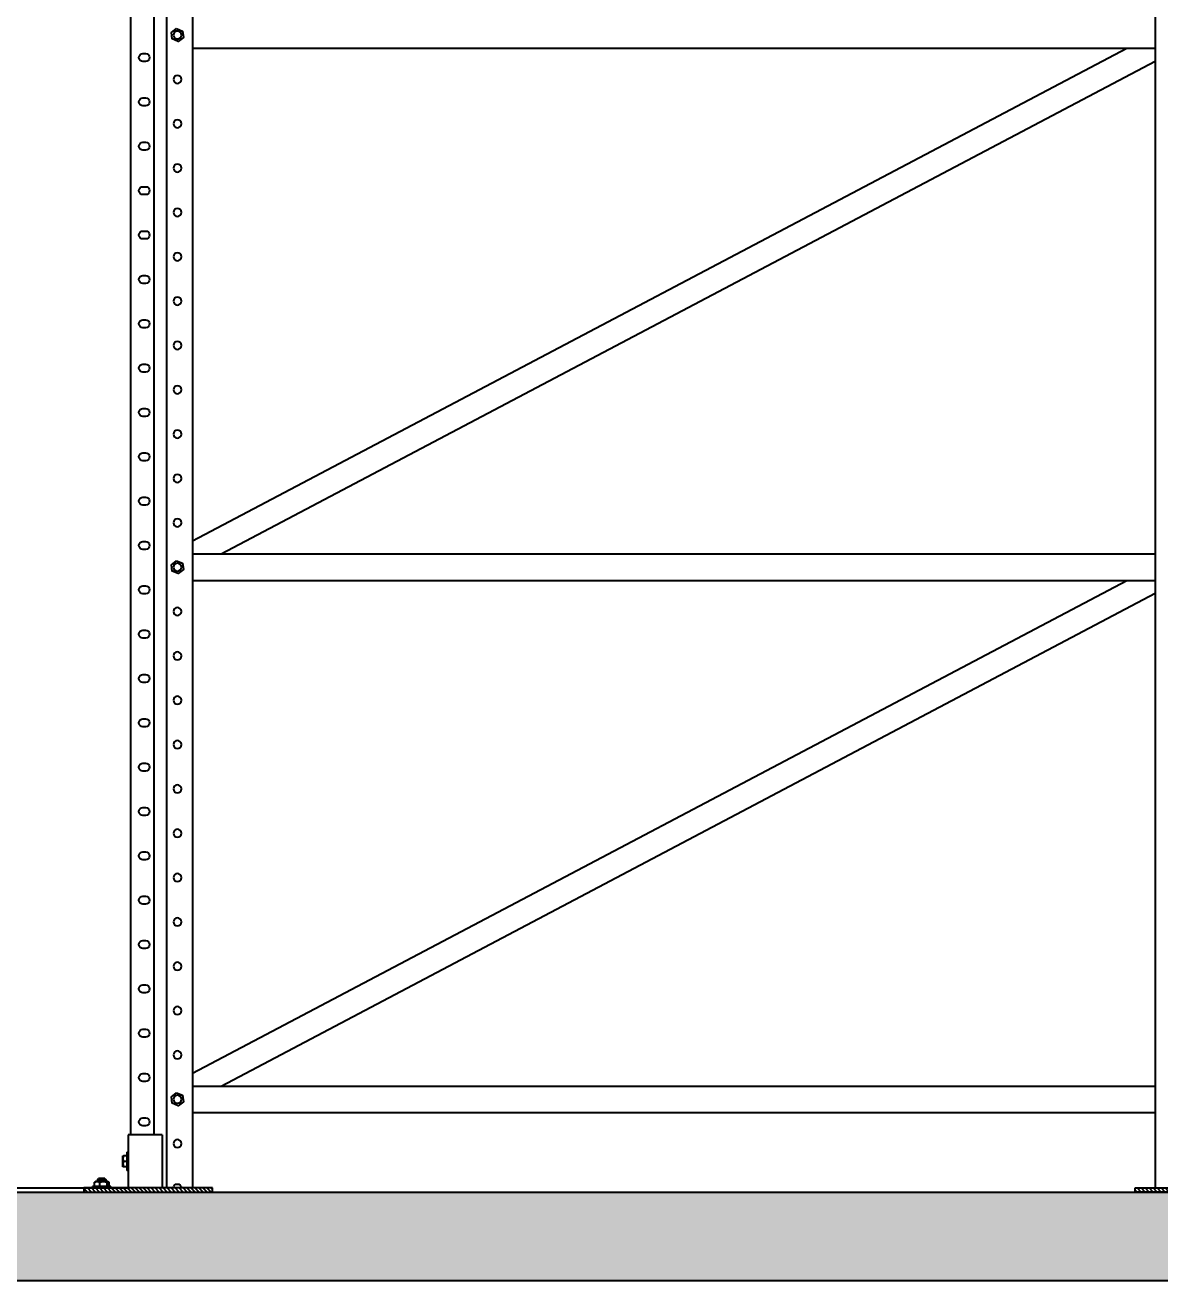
# Model space of a CAD drawing. Header units: millimetres. Extents: x 223 to 55669, y 510 to 13629.
# Drawn here: x 19076 to 20355, y 926 to 2342 of the extents above; entities that cross this region are included whole.
import ezdxf

# ---------------------------------------------------------------- set-up
doc = ezdxf.new("R2010")
doc.units = ezdxf.units.MM
doc.linetypes.add('LIN0', pattern=[0])
doc.layers.add('9.3 - LEGENDA', color=7, linetype='Continuous')
doc.layers.add('MONTANTE', color=170, linetype='LIN0', lineweight=25)
doc.styles.add('DIM', font='dim.shx')
doc.dimstyles.new('CORTES', dxfattribs={"dimscale": 1.2, "dimtxt": 90, "dimasz": 45, "dimexe": 1.25, "dimexo": 40, "dimgap": 20, "dimtad": 1, "dimdec": 0, "dimzin": 9, "dimdsep": 46, "dimtxsty": 'DIM', "dimblk": 'OBLIQUE', "dimcen": 2.5, "dimclrd": 256, "dimclre": 256, "dimclrt": 256, "dimadec": 0, "dimazin": 0, "dimtfac": 1, "dimtdec": 0, "dimtmove": 0, "dimatfit": 0, "dimldrblk": 'OBLIQUE', "dimfxl": 0.04, "dimtolj": 1, "dimtzin": 1, "dimarcsym": 0})

# ---------------------------------------------------------------- blocks, each defined once
blk = doc.blocks.new('*U66')
at = {"layer": 'MONTANTE'}
h = blk.add_hatch(dxfattribs=at)
h.set_pattern_fill('ANSI31', color=256, angle=180)
h.set_pattern_definition([(45, (-29462.845, 38711.156), (-2.24506403, 2.24506403), [])])
h.paths.add_polyline_path([(-1330.3, 4.7), (-1185.3, 4.7), (-1185.3, 0), (-1330.3, 0)])
h = blk.add_hatch(dxfattribs=at)
h.set_pattern_fill('ANSI31', color=256)
h.set_pattern_definition([(45, (-10915.7787, -3455.3437), (-2.245064, 2.245064), [])])
h.paths.add_polyline_path([(0, 0), (-145, 0), (-145, 4.7), (0, 4.7)])
for p, q in [((-1207.9, 10954.8), (-1207.9, 4.7)), ((-122.4, 10954.8), (-122.4, 4.7)), ((-93.2, 10954.8), (-93.2, 4.7)), ((-78.8, 10954.8), (-78.8, 64.7)), ((-52.6, 10954.8), (-52.6, 64.7)), ((-122.4, 1289.7), (-1207.9, 1289.7)), ((-122.4, 734.2), (-1175.6, 1289.7)), ((-154.7, 719.7), (-1207.9, 1275.3)), ((-122.4, 719.7), (-1207.9, 719.7)), ((-122.4, 689.7), (-1207.9, 689.7)), ((-122.4, 134.2), (-1175.6, 689.7)), ((-154.7, 119.7), (-1207.9, 675.3)), ((-122.4, 119.7), (-1207.9, 119.7)), ((-122.4, 89.7), (-1207.9, 89.7)), ((-88.3, 64.7), (-88.3, 4.7)), ((-88.3, 64.7), (-50, 64.7)), ((-50, 64.7), (-50, 4.7)), ((-48.4, 45), (-50, 45)), ((-48.4, 45), (-48.4, 24.5)), ((-48.4, 41.1), (-44.6, 41.1)), ((-48.4, 34.7), (-44.6, 34.7)), ((-48.4, 28.4), (-44.6, 28.4)), ((-44.6, 41.1), (-44, 37.9)), ((-44.6, 28.4), (-44, 28.4)), ((-44, 28.4), (-44, 41.1)), ((-50, 24.5), (-48.4, 24.5)), ((-23.4, 15.4), (-24.8, 14.3)), ((-15.2, 14.3), (-24.8, 14.3)), ((-24.8, 14.3), (-24.8, 11.9)), ((-23.4, 15.4), (-16.6, 15.4)), ((-15.2, 14.3), (-16.6, 15.4)), ((-15.2, 14.3), (-15.2, 11.9)), ((-1185.3, 4.7), (-1330.3, 4.7)), ((-1330.3, 0), (-1185.3, 0)), ((-1185.3, 0), (-1185.3, 4.7)), ((-1185.3, 0), (-1185.3, 4.7)), ((-1185.3, 0), (-1185.3, 4.7)), ((-1185.3, 0), (-1185.3, 4.7)), ((-1185.3, 0), (-1185.3, 4.7)), ((-1185.3, 0), (-1185.3, 4.7)), ((-1185.3, 0), (-1185.3, 4.7)), ((-1185.3, 0), (-1185.3, 4.7)), ((-1185.3, 0), (-1185.3, 4.7)), ((-1185.3, 0), (-1185.3, 4.7)), ((-1185.3, 0), (-1185.3, 4.7)), ((-1185.3, 0), (-1185.3, 4.7)), ((-1185.3, 0), (-1185.3, 4.7)), ((-1185.3, 0), (-1185.3, 4.7)), ((-1185.3, 0), (-1185.3, 4.7)), ((-1185.3, 0), (-1185.3, 4.7)), ((-1185.3, 0), (-1185.3, 4.7)), ((-1185.3, 0), (-1185.3, 4.7)), ((-1185.3, 0), (-1185.3, 4.7)), ((-1185.3, 0), (-1185.3, 4.7)), ((-1185.3, 0), (-1185.3, 4.7)), ((-1185.3, 0), (-1185.3, 4.7)), ((-1185.3, 0), (-1185.3, 4.7)), ((-1185.3, 0), (-1185.3, 4.7)), ((-1185.3, 0), (-1185.3, 4.7)), ((-1185.3, 0), (-1185.3, 4.7)), ((-1185.3, 0), (-1185.3, 4.7)), ((-1185.3, 0), (-1185.3, 4.7)), ((-1185.3, 0), (-1185.3, 4.7)), ((-1185.3, 0), (-1185.3, 4.7)), ((-1185.3, 0), (-1185.3, 4.7)), ((-1185.3, 0), (-1185.3, 4.7)), ((-1185.3, 0), (-1185.3, 4.7)), ((-1185.3, 0), (-1185.3, 4.7)), ((-1185.3, 0), (-1185.3, 4.7)), ((-1185.3, 0), (-1185.3, 4.7)), ((-1185.3, 0), (-1185.3, 4.7)), ((-1185.3, 0), (-1185.3, 4.7)), ((-1185.3, 0), (-1185.3, 4.7)), ((-1185.3, 0), (-1185.3, 4.7)), ((-1185.3, 0), (-1185.3, 4.7)), ((-1185.3, 0), (-1185.3, 4.7)), ((-1185.3, 0), (-1185.3, 4.7)), ((-1185.3, 0), (-1185.3, 4.7)), ((-1185.3, 0), (-1185.3, 4.7)), ((-1185.3, 0), (-1185.3, 4.7)), ((-1185.3, 0), (-1185.3, 4.7)), ((-1185.3, 0), (-1185.3, 4.7)), ((-1185.3, 0), (-1185.3, 4.7)), ((-1185.3, 0), (-1185.3, 4.7)), ((-1185.3, 0), (-1185.3, 4.7)), ((-1185.3, 0), (-1185.3, 4.7)), ((-1185.3, 0), (-1185.3, 4.7)), ((-1185.3, 0), (-1185.3, 4.7)), ((-1185.3, 0), (-1185.3, 4.7)), ((-1185.3, 0), (-1185.3, 4.7)), ((-1185.3, 0), (-1185.3, 4.7)), ((-1185.3, 0), (-1185.3, 4.7)), ((-1185.3, 0), (-1185.3, 4.7)), ((-1185.3, 0), (-1185.3, 4.7)), ((-1185.3, 0), (-1185.3, 4.7)), ((-1185.3, 0), (-1185.3, 4.7)), ((-1185.3, 0), (-1185.3, 4.7)), ((-1185.3, 0), (-1185.3, 4.7)), ((-1185.3, 0), (-1185.3, 4.7)), ((-1185.3, 0), (-1185.3, 4.7)), ((-1185.3, 0), (-1185.3, 4.7)), ((-1185.3, 0), (-1185.3, 4.7)), ((-1185.3, 0), (-1185.3, 4.7)), ((-1185.3, 0), (-1185.3, 4.7)), ((-1185.3, 0), (-1185.3, 4.7)), ((-1185.3, 0), (-1185.3, 4.7)), ((-1185.3, 0), (-1185.3, 4.7)), ((-1185.3, 0), (-1185.3, 4.7)), ((-1185.3, 0), (-1185.3, 4.7)), ((-1185.3, 0), (-1185.3, 4.7)), ((-1185.3, 0), (-1185.3, 4.7)), ((-1185.3, 0), (-1185.3, 4.7)), ((-1185.3, 0), (-1185.3, 4.7)), ((-1185.3, 0), (-1185.3, 4.7)), ((-1185.3, 0), (-1185.3, 4.7)), ((-1185.3, 0), (-1185.3, 4.7)), ((-1185.3, 0), (-1185.3, 4.7)), ((-1185.3, 0), (-1185.3, 4.7)), ((-1185.3, 0), (-1185.3, 4.7)), ((-1185.3, 0), (-1185.3, 4.7)), ((-1185.3, 0), (-1185.3, 4.7)), ((-1185.3, 0), (-1185.3, 4.7)), ((-1185.3, 0), (-1185.3, 4.7)), ((-1185.3, 0), (-1185.3, 4.7)), ((-1185.3, 0), (-1185.3, 4.7)), ((-1185.3, 0), (-1185.3, 4.7)), ((-1185.3, 0), (-1185.3, 4.7)), ((-1185.3, 0), (-1185.3, 4.7)), ((-1185.3, 0), (-1185.3, 4.7)), ((-1185.3, 0), (-1185.3, 4.7)), ((-1185.3, 0), (-1185.3, 4.7)), ((-1185.3, 0), (-1185.3, 4.7)), ((-1185.3, 0), (-1185.3, 4.7)), ((-1185.3, 0), (-1185.3, 4.7)), ((-1185.3, 0), (-1185.3, 4.7)), ((-1185.3, 0), (-1185.3, 4.7)), ((-1185.3, 0), (-1185.3, 4.7)), ((-1185.3, 0), (-1185.3, 4.7)), ((-1185.3, 0), (-1185.3, 4.7)), ((-1185.3, 0), (-1185.3, 4.7)), ((-1185.3, 0), (-1185.3, 4.7)), ((-1185.3, 0), (-1185.3, 4.7)), ((-1185.3, 0), (-1185.3, 4.7)), ((-1185.3, 0), (-1185.3, 4.7)), ((-1185.3, 0), (-1185.3, 4.7)), ((-1185.3, 0), (-1185.3, 4.7)), ((-1185.3, 0), (-1185.3, 4.7)), ((-1185.3, 0), (-1185.3, 4.7)), ((-1185.3, 0), (-1185.3, 4.7)), ((-1185.3, 0), (-1185.3, 4.7)), ((-1185.3, 0), (-1185.3, 4.7)), ((-1185.3, 0), (-1185.3, 4.7)), ((-1185.3, 0), (-1185.3, 4.7)), ((-1185.3, 0), (-1185.3, 4.7)), ((-1185.3, 0), (-1185.3, 4.7)), ((-1185.3, 0), (-1185.3, 4.7)), ((-1185.3, 0), (-1185.3, 4.7)), ((-1185.3, 0), (-1185.3, 4.7)), ((-1185.3, 0), (-1185.3, 4.7)), ((-1185.3, 0), (-1185.3, 4.7)), ((-1185.3, 0), (-1185.3, 4.7)), ((-1185.3, 0), (-1185.3, 4.7)), ((-1185.3, 0), (-1185.3, 4.7)), ((-1185.3, 0), (-1185.3, 4.7)), ((-1185.3, 0), (-1185.3, 4.7)), ((-1185.3, 0), (-1185.3, 4.7)), ((-1185.3, 0), (-1185.3, 4.7)), ((-1185.3, 0), (-1185.3, 4.7)), ((-1185.3, 0), (-1185.3, 4.7)), ((-1185.3, 0), (-1185.3, 4.7)), ((-1185.3, 0), (-1185.3, 4.7)), ((-1185.3, 0), (-1185.3, 4.7)), ((-1185.3, 0), (-1185.3, 4.7)), ((-1185.3, 0), (-1185.3, 4.7)), ((-1185.3, 0), (-1185.3, 4.7)), ((-1185.3, 0), (-1185.3, 4.7)), ((-1185.3, 0), (-1185.3, 4.7)), ((-1185.3, 0), (-1185.3, 4.7)), ((-1185.3, 0), (-1185.3, 4.7)), ((-1185.3, 0), (-1185.3, 4.7)), ((-1185.3, 0), (-1185.3, 4.7)), ((-1185.3, 0), (-1185.3, 4.7)), ((-1185.3, 0), (-1185.3, 4.7)), ((-1185.3, 0), (-1185.3, 4.7)), ((-1185.3, 0), (-1185.3, 4.7)), ((-1185.3, 0), (-1185.3, 4.7)), ((-1185.3, 0), (-1185.3, 4.7)), ((-1185.3, 0), (-1185.3, 4.7)), ((-1185.3, 0), (-1185.3, 4.7)), ((-1185.3, 0), (-1185.3, 4.7)), ((-1185.3, 0), (-1185.3, 4.7)), ((-1185.3, 0), (-1185.3, 4.7)), ((-1185.3, 0), (-1185.3, 4.7)), ((-1185.3, 0), (-1185.3, 4.7)), ((-1185.3, 0), (-1185.3, 4.7)), ((-1185.3, 0), (-1185.3, 4.7)), ((-1185.3, 0), (-1185.3, 4.7)), ((-1185.3, 0), (-1185.3, 4.7)), ((-1185.3, 0), (-1185.3, 4.7)), ((-1185.3, 0), (-1185.3, 4.7)), ((-1185.3, 0), (-1185.3, 4.7)), ((-1185.3, 0), (-1185.3, 4.7)), ((-1185.3, 0), (-1185.3, 4.7)), ((-1185.3, 0), (-1185.3, 4.7)), ((-1185.3, 0), (-1185.3, 4.7)), ((-1185.3, 0), (-1185.3, 4.7)), ((-1185.3, 0), (-1185.3, 4.7)), ((-1185.3, 0), (-1185.3, 4.7)), ((-1185.3, 0), (-1185.3, 4.7)), ((-1185.3, 0), (-1185.3, 4.7)), ((-1185.3, 0), (-1185.3, 4.7)), ((-1185.3, 0), (-1185.3, 4.7)), ((-1185.3, 0), (-1185.3, 4.7)), ((-1185.3, 0), (-1185.3, 4.7)), ((-1185.3, 0), (-1185.3, 4.7)), ((-1185.3, 0), (-1185.3, 4.7)), ((-1185.3, 0), (-1185.3, 4.7)), ((-1185.3, 0), (-1185.3, 4.7)), ((-1185.3, 0), (-1185.3, 4.7)), ((-1185.3, 0), (-1185.3, 4.7)), ((-1185.3, 0), (-1185.3, 4.7)), ((-1185.3, 0), (-1185.3, 4.7)), ((-1185.3, 0), (-1185.3, 4.7)), ((-1185.3, 0), (-1185.3, 4.7)), ((-1185.3, 0), (-1185.3, 4.7)), ((-1185.3, 0), (-1185.3, 4.7)), ((-1185.3, 0), (-1185.3, 4.7)), ((-1185.3, 0), (-1185.3, 4.7)), ((-1185.3, 0), (-1185.3, 4.7)), ((-1185.3, 0), (-1185.3, 4.7)), ((-1185.3, 0), (-1185.3, 4.7)), ((-1185.3, 0), (-1185.3, 4.7)), ((-1185.3, 0), (-1185.3, 4.7)), ((-1185.3, 0), (-1185.3, 4.7)), ((-1185.3, 0), (-1185.3, 4.7)), ((-1185.3, 0), (-1185.3, 4.7)), ((-1185.3, 0), (-1185.3, 4.7)), ((-1185.3, 0), (-1185.3, 4.7)), ((-1185.3, 0), (-1185.3, 4.7)), ((-1185.3, 0), (-1185.3, 4.7)), ((-1185.3, 0), (-1185.3, 4.7)), ((-1185.3, 0), (-1185.3, 4.7)), ((-1185.3, 0), (-1185.3, 4.7)), ((-1185.3, 0), (-1185.3, 4.7)), ((-1185.3, 0), (-1185.3, 4.7)), ((-1185.3, 0), (-1185.3, 4.7)), ((-1185.3, 0), (-1185.3, 4.7)), ((-1185.3, 0), (-1185.3, 4.7)), ((-1185.3, 0), (-1185.3, 4.7)), ((-1185.3, 0), (-1185.3, 4.7)), ((-1185.3, 0), (-1185.3, 4.7)), ((-1185.3, 0), (-1185.3, 4.7)), ((-1185.3, 0), (-1185.3, 4.7)), ((-1185.3, 0), (-1185.3, 4.7)), ((-1185.3, 0), (-1185.3, 4.7)), ((-1185.3, 0), (-1185.3, 4.7)), ((-1185.3, 0), (-1185.3, 4.7)), ((-1185.3, 0), (-1185.3, 4.7)), ((-1185.3, 0), (-1185.3, 4.7)), ((-1185.3, 0), (-1185.3, 4.7)), ((-1185.3, 0), (-1185.3, 4.7)), ((-1185.3, 0), (-1185.3, 4.7)), ((-1185.3, 0), (-1185.3, 4.7)), ((-1185.3, 0), (-1185.3, 4.7)), ((-1185.3, 0), (-1185.3, 4.7)), ((-1185.3, 0), (-1185.3, 4.7)), ((-1185.3, 0), (-1185.3, 4.7)), ((-1185.3, 0), (-1185.3, 4.7)), ((-1185.3, 0), (-1185.3, 4.7)), ((-1185.3, 0), (-1185.3, 4.7)), ((-1185.3, 0), (-1185.3, 4.7)), ((-1185.3, 0), (-1185.3, 4.7)), ((-1185.3, 0), (-1185.3, 4.7)), ((-1185.3, 0), (-1185.3, 4.7)), ((-1185.3, 0), (-1185.3, 4.7)), ((-1185.3, 0), (-1185.3, 4.7)), ((-1185.3, 0), (-1185.3, 4.7)), ((-1185.3, 0), (-1185.3, 4.7)), ((-1185.3, 0), (-1185.3, 4.7)), ((-1185.3, 0), (-1185.3, 4.7)), ((-1185.3, 0), (-1185.3, 4.7)), ((-1185.3, 0), (-1185.3, 4.7)), ((-1185.3, 0), (-1185.3, 4.7)), ((-1185.3, 0), (-1185.3, 4.7)), ((-1185.3, 0), (-1185.3, 4.7)), ((-1185.3, 0), (-1185.3, 4.7)), ((-1185.3, 0), (-1185.3, 4.7)), ((-1185.3, 0), (-1185.3, 4.7)), ((-1185.3, 0), (-1185.3, 4.7)), ((-1185.3, 0), (-1185.3, 4.7)), ((-1185.3, 0), (-1185.3, 4.7)), ((-1185.3, 0), (-1185.3, 4.7)), ((-1185.3, 0), (-1185.3, 4.7)), ((-1185.3, 0), (-1185.3, 4.7)), ((-1185.3, 0), (-1185.3, 4.7)), ((-1185.3, 0), (-1185.3, 4.7)), ((-1185.3, 0), (-1185.3, 4.7)), ((-1185.3, 0), (-1185.3, 4.7)), ((-1185.3, 0), (-1185.3, 4.7)), ((-1185.3, 0), (-1185.3, 4.7)), ((-1185.3, 0), (-1185.3, 4.7)), ((-1185.3, 0), (-1185.3, 4.7)), ((-1185.3, 0), (-1185.3, 4.7)), ((-1185.3, 0), (-1185.3, 4.7)), ((-1185.3, 0), (-1185.3, 4.7)), ((-1185.3, 0), (-1185.3, 4.7)), ((-1185.3, 0), (-1185.3, 4.7)), ((-1185.3, 0), (-1185.3, 4.7)), ((-1185.3, 0), (-1185.3, 4.7)), ((-1185.3, 0), (-1185.3, 4.7)), ((-1185.3, 0), (-1185.3, 4.7)), ((-1185.3, 0), (-1185.3, 4.7)), ((-1185.3, 0), (-1185.3, 4.7)), ((-1185.3, 0), (-1185.3, 4.7)), ((-1185.3, 0), (-1185.3, 4.7)), ((-1185.3, 0), (-1185.3, 4.7)), ((-1185.3, 0), (-1185.3, 4.7)), ((-1185.3, 0), (-1185.3, 4.7)), ((-1185.3, 0), (-1185.3, 4.7)), ((-1185.3, 0), (-1185.3, 4.7)), ((-1185.3, 0), (-1185.3, 4.7)), ((-1185.3, 0), (-1185.3, 4.7)), ((-1185.3, 0), (-1185.3, 4.7)), ((-1185.3, 0), (-1185.3, 4.7)), ((-1185.3, 0), (-1185.3, 4.7)), ((-1185.3, 0), (-1185.3, 4.7)), ((-1185.3, 0), (-1185.3, 4.7)), ((-1185.3, 0), (-1185.3, 4.7)), ((-1185.3, 0), (-1185.3, 4.7)), ((-1185.3, 0), (-1185.3, 4.7)), ((-1185.3, 0), (-1185.3, 4.7)), ((-1185.3, 0), (-1185.3, 4.7)), ((-1185.3, 0), (-1185.3, 4.7)), ((-1185.3, 0), (-1185.3, 4.7)), ((-1185.3, 0), (-1185.3, 4.7)), ((-1185.3, 0), (-1185.3, 4.7)), ((-1185.3, 0), (-1185.3, 4.7)), ((-1185.3, 0), (-1185.3, 4.7)), ((-1185.3, 0), (-1185.3, 4.7)), ((-1185.3, 0), (-1185.3, 4.7)), ((-1185.3, 0), (-1185.3, 4.7)), ((-1185.3, 0), (-1185.3, 4.7)), ((-1185.3, 0), (-1185.3, 4.7)), ((-1185.3, 0), (-1185.3, 4.7)), ((-1185.3, 0), (-1185.3, 4.7)), ((-1185.3, 0), (-1185.3, 4.7)), ((-1185.3, 0), (-1185.3, 4.7)), ((-1185.3, 0), (-1185.3, 4.7)), ((-1185.3, 0), (-1185.3, 4.7)), ((-1185.3, 0), (-1185.3, 4.7)), ((-1185.3, 0), (-1185.3, 4.7)), ((-1185.3, 0), (-1185.3, 4.7)), ((-1185.3, 0), (-1185.3, 4.7)), ((-1185.3, 0), (-1185.3, 4.7)), ((-1185.3, 0), (-1185.3, 4.7)), ((-1185.3, 0), (-1185.3, 4.7)), ((-1185.3, 0), (-1185.3, 4.7)), ((-1185.3, 0), (-1185.3, 4.7)), ((-1185.3, 0), (-1185.3, 4.7)), ((-145, 0), (-145, 4.7)), ((-145, 0), (-145, 4.7)), ((-145, 0), (-145, 4.7)), ((-145, 0), (-145, 4.7)), ((-145, 0), (-145, 4.7)), ((-145, 0), (-145, 4.7)), ((-145, 0), (-145, 4.7)), ((-145, 0), (-145, 4.7)), ((-145, 0), (-145, 4.7)), ((-145, 0), (-145, 4.7)), ((-145, 0), (-145, 4.7)), ((-145, 0), (-145, 4.7)), ((-145, 0), (-145, 4.7)), ((-145, 0), (-145, 4.7)), ((-145, 0), (-145, 4.7)), ((-145, 0), (-145, 4.7)), ((-145, 0), (-145, 4.7)), ((-145, 0), (-145, 4.7)), ((-145, 0), (-145, 4.7)), ((-145, 0), (-145, 4.7)), ((-145, 0), (-145, 4.7)), ((-145, 0), (-145, 4.7)), ((-145, 0), (-145, 4.7)), ((-145, 0), (-145, 4.7)), ((-145, 0), (-145, 4.7)), ((-145, 0), (-145, 4.7)), ((-145, 0), (-145, 4.7)), ((-145, 0), (-145, 4.7)), ((-145, 0), (-145, 4.7)), ((-145, 0), (-145, 4.7)), ((-145, 0), (-145, 4.7)), ((-145, 0), (-145, 4.7)), ((-145, 0), (-145, 4.7)), ((-145, 0), (-145, 4.7)), ((-145, 0), (-145, 4.7)), ((-145, 0), (-145, 4.7)), ((-145, 0), (-145, 4.7)), ((-145, 0), (-145, 4.7)), ((-145, 0), (-145, 4.7)), ((-145, 0), (-145, 4.7)), ((-145, 0), (-145, 4.7)), ((-145, 0), (-145, 4.7)), ((-145, 0), (-145, 4.7)), ((-145, 0), (-145, 4.7)), ((-145, 0), (-145, 4.7)), ((-145, 0), (-145, 4.7)), ((-145, 0), (-145, 4.7)), ((-145, 0), (-145, 4.7)), ((-145, 0), (-145, 4.7)), ((-145, 0), (-145, 4.7)), ((-145, 0), (-145, 4.7)), ((-145, 0), (-145, 4.7)), ((-145, 0), (-145, 4.7)), ((-145, 0), (-145, 4.7)), ((-145, 0), (-145, 4.7)), ((-145, 0), (-145, 4.7)), ((-145, 0), (-145, 4.7)), ((-145, 0), (-145, 4.7)), ((-145, 0), (-145, 4.7)), ((-145, 0), (-145, 4.7)), ((-145, 0), (-145, 4.7)), ((-145, 0), (-145, 4.7)), ((-145, 0), (-145, 4.7)), ((-145, 0), (-145, 4.7)), ((-145, 0), (-145, 4.7)), ((-145, 0), (-145, 4.7)), ((-145, 0), (-145, 4.7)), ((-145, 0), (-145, 4.7)), ((-145, 0), (-145, 4.7)), ((-145, 0), (-145, 4.7)), ((-145, 0), (-145, 4.7)), ((-145, 0), (-145, 4.7)), ((-145, 0), (-145, 4.7)), ((-145, 0), (-145, 4.7)), ((-145, 0), (-145, 4.7)), ((-145, 0), (-145, 4.7)), ((-145, 0), (-145, 4.7)), ((-145, 0), (-145, 4.7)), ((-145, 0), (-145, 4.7)), ((-145, 0), (-145, 4.7)), ((-145, 0), (-145, 4.7)), ((-145, 0), (-145, 4.7)), ((-145, 0), (-145, 4.7)), ((-145, 0), (-145, 4.7)), ((-145, 0), (-145, 4.7)), ((-145, 0), (-145, 4.7)), ((-145, 0), (-145, 4.7)), ((-145, 0), (-145, 4.7)), ((-145, 0), (-145, 4.7)), ((-145, 0), (-145, 4.7)), ((-145, 0), (-145, 4.7)), ((-145, 0), (-145, 4.7)), ((-145, 0), (-145, 4.7)), ((-145, 0), (-145, 4.7)), ((-145, 0), (-145, 4.7)), ((-145, 0), (-145, 4.7)), ((-145, 0), (-145, 4.7)), ((-145, 0), (-145, 4.7)), ((-145, 0), (-145, 4.7)), ((-145, 0), (-145, 4.7)), ((-145, 0), (-145, 4.7)), ((-145, 0), (-145, 4.7)), ((-145, 0), (-145, 4.7)), ((-145, 0), (-145, 4.7)), ((-145, 0), (-145, 4.7)), ((-145, 0), (-145, 4.7)), ((-145, 0), (-145, 4.7)), ((-145, 0), (-145, 4.7)), ((-145, 0), (-145, 4.7)), ((-145, 0), (-145, 4.7)), ((-145, 0), (-145, 4.7)), ((-145, 0), (-145, 4.7)), ((-145, 0), (-145, 4.7)), ((-145, 0), (-145, 4.7)), ((-145, 0), (-145, 4.7)), ((-145, 0), (-145, 4.7)), ((-145, 0), (-145, 4.7)), ((-145, 0), (-145, 4.7)), ((-145, 0), (-145, 4.7)), ((-145, 0), (-145, 4.7)), ((-145, 0), (-145, 4.7)), ((-145, 0), (-145, 4.7)), ((-145, 0), (-145, 4.7)), ((-145, 0), (-145, 4.7)), ((-145, 0), (-145, 4.7)), ((-145, 0), (-145, 4.7)), ((-145, 0), (-145, 4.7)), ((-145, 0), (-145, 4.7)), ((-145, 0), (-145, 4.7)), ((-145, 0), (-145, 4.7)), ((-145, 0), (-145, 4.7)), ((-145, 0), (-145, 4.7)), ((-145, 0), (-145, 4.7)), ((-145, 0), (-145, 4.7)), ((-145, 0), (-145, 4.7)), ((-145, 0), (-145, 4.7)), ((-145, 0), (-145, 4.7)), ((-145, 0), (-145, 4.7)), ((-145, 0), (-145, 4.7)), ((-145, 0), (-145, 4.7)), ((-145, 0), (-145, 4.7)), ((-145, 0), (-145, 4.7)), ((-145, 0), (-145, 4.7)), ((-145, 0), (-145, 4.7)), ((-145, 0), (-145, 4.7)), ((-145, 0), (-145, 4.7)), ((-145, 0), (-145, 4.7)), ((-145, 0), (-145, 4.7)), ((-145, 0), (-145, 4.7)), ((-145, 0), (-145, 4.7)), ((-145, 0), (-145, 4.7)), ((-145, 0), (-145, 4.7)), ((-145, 0), (-145, 4.7)), ((-145, 0), (-145, 4.7)), ((-145, 0), (-145, 4.7)), ((-145, 0), (-145, 4.7)), ((-145, 0), (-145, 4.7)), ((-145, 0), (-145, 4.7)), ((-145, 0), (-145, 4.7)), ((-145, 0), (-145, 4.7)), ((-145, 0), (-145, 4.7)), ((-145, 0), (-145, 4.7)), ((-145, 0), (-145, 4.7)), ((-145, 0), (-145, 4.7)), ((-145, 0), (-145, 4.7)), ((-145, 0), (-145, 4.7)), ((-145, 0), (-145, 4.7)), ((-145, 0), (-145, 4.7)), ((-145, 0), (-145, 4.7)), ((-145, 0), (-145, 4.7)), ((-145, 0), (-145, 4.7)), ((-145, 0), (-145, 4.7)), ((-145, 0), (-145, 4.7)), ((-145, 0), (-145, 4.7)), ((-145, 0), (-145, 4.7)), ((-145, 0), (-145, 4.7)), ((-145, 0), (-145, 4.7)), ((-145, 0), (-145, 4.7)), ((-145, 0), (-145, 4.7)), ((-145, 0), (-145, 4.7)), ((-145, 0), (-145, 4.7)), ((-145, 0), (-145, 4.7)), ((-145, 0), (-145, 4.7)), ((-145, 0), (-145, 4.7)), ((-145, 0), (-145, 4.7)), ((-145, 0), (-145, 4.7)), ((-145, 0), (-145, 4.7)), ((-145, 0), (-145, 4.7)), ((-145, 0), (-145, 4.7)), ((-145, 0), (-145, 4.7)), ((-145, 0), (-145, 4.7)), ((-145, 0), (-145, 4.7)), ((-145, 0), (-145, 4.7)), ((-145, 0), (-145, 4.7)), ((-145, 0), (-145, 4.7)), ((-145, 0), (-145, 4.7)), ((-145, 0), (-145, 4.7)), ((-145, 0), (-145, 4.7)), ((-145, 0), (-145, 4.7)), ((-145, 0), (-145, 4.7)), ((-145, 0), (-145, 4.7)), ((-145, 0), (-145, 4.7)), ((-145, 0), (-145, 4.7)), ((-145, 0), (-145, 4.7)), ((-145, 0), (-145, 4.7)), ((-145, 0), (-145, 4.7)), ((-145, 0), (-145, 4.7)), ((-145, 0), (-145, 4.7)), ((-145, 0), (-145, 4.7)), ((-145, 0), (-145, 4.7)), ((-145, 0), (-145, 4.7)), ((-145, 0), (-145, 4.7)), ((-145, 0), (-145, 4.7)), ((-145, 0), (-145, 4.7)), ((-145, 0), (-145, 4.7)), ((-145, 0), (-145, 4.7)), ((-145, 0), (-145, 4.7)), ((-145, 0), (-145, 4.7)), ((-145, 0), (-145, 4.7)), ((-145, 0), (-145, 4.7)), ((-145, 0), (-145, 4.7)), ((-145, 0), (-145, 4.7)), ((-145, 0), (-145, 4.7)), ((-145, 0), (-145, 4.7)), ((-145, 0), (-145, 4.7)), ((-145, 0), (-145, 4.7)), ((-145, 0), (-145, 4.7)), ((-145, 0), (-145, 4.7)), ((-145, 0), (-145, 4.7)), ((-145, 0), (-145, 4.7)), ((-145, 0), (-145, 4.7)), ((-145, 0), (-145, 4.7)), ((-145, 0), (-145, 4.7)), ((-145, 0), (-145, 4.7)), ((-145, 0), (-145, 4.7)), ((-145, 0), (-145, 4.7)), ((-145, 0), (-145, 4.7)), ((-145, 0), (-145, 4.7)), ((-145, 0), (-145, 4.7)), ((-145, 0), (-145, 4.7)), ((-145, 0), (-145, 4.7)), ((-145, 0), (-145, 4.7)), ((-145, 0), (-145, 4.7)), ((-145, 0), (-145, 4.7)), ((-145, 0), (-145, 4.7)), ((-145, 0), (-145, 4.7)), ((-145, 0), (-145, 4.7)), ((-145, 0), (-145, 4.7)), ((-145, 0), (-145, 4.7)), ((-145, 0), (-145, 4.7)), ((-145, 0), (-145, 4.7)), ((-145, 0), (-145, 4.7)), ((-145, 0), (-145, 4.7)), ((-145, 0), (-145, 4.7)), ((-145, 0), (-145, 4.7)), ((-145, 0), (-145, 4.7)), ((-145, 0), (-145, 4.7)), ((-145, 0), (-145, 4.7)), ((-145, 0), (-145, 4.7)), ((-145, 0), (-145, 4.7)), ((-145, 0), (-145, 4.7)), ((-145, 0), (-145, 4.7)), ((-145, 0), (-145, 4.7)), ((-145, 0), (-145, 4.7)), ((-145, 0), (-145, 4.7)), ((-145, 0), (-145, 4.7)), ((-145, 0), (-145, 4.7)), ((-145, 0), (-145, 4.7)), ((-145, 0), (-145, 4.7)), ((-145, 0), (-145, 4.7)), ((-145, 0), (-145, 4.7)), ((-145, 0), (-145, 4.7)), ((-145, 0), (-145, 4.7)), ((-145, 0), (-145, 4.7)), ((-145, 0), (-145, 4.7)), ((-145, 0), (-145, 4.7)), ((-145, 0), (-145, 4.7)), ((-145, 0), (-145, 4.7)), ((-145, 0), (-145, 4.7)), ((-145, 0), (-145, 4.7)), ((-145, 0), (-145, 4.7)), ((-145, 0), (-145, 4.7)), ((-145, 0), (-145, 4.7)), ((-145, 0), (-145, 4.7)), ((-145, 0), (-145, 4.7)), ((-145, 0), (-145, 4.7)), ((-145, 0), (-145, 4.7)), ((-145, 0), (-145, 4.7)), ((-145, 0), (-145, 4.7)), ((-145, 0), (-145, 4.7)), ((-145, 0), (-145, 4.7)), ((-145, 0), (-145, 4.7)), ((-145, 0), (-145, 4.7)), ((-145, 0), (-145, 4.7)), ((-145, 0), (-145, 4.7)), ((-145, 0), (-145, 4.7)), ((-145, 0), (-145, 4.7)), ((-145, 0), (-145, 4.7)), ((-145, 0), (-145, 4.7)), ((-145, 0), (-145, 4.7)), ((-145, 0), (-145, 4.7)), ((-145, 0), (-145, 4.7)), ((-145, 0), (-145, 4.7)), ((-145, 0), (-145, 4.7)), ((-145, 0), (-145, 4.7)), ((-145, 0), (-145, 4.7)), ((-145, 0), (-145, 4.7)), ((-145, 0), (-145, 4.7)), ((-145, 0), (-145, 4.7)), ((-145, 0), (-145, 4.7)), ((-145, 0), (-145, 4.7)), ((-145, 0), (-145, 4.7)), ((-145, 0), (-145, 4.7)), ((-145, 0), (-145, 4.7)), ((-145, 0), (-145, 4.7)), ((-145, 0), (-145, 4.7)), ((-145, 0), (-145, 4.7)), ((-145, 0), (-145, 4.7)), ((-145, 0), (-145, 4.7)), ((-145, 0), (-145, 4.7)), ((-145, 0), (-145, 4.7)), ((-145, 0), (-145, 4.7)), ((-145, 0), (-145, 4.7)), ((-145, 0), (-145, 4.7)), ((-145, 0), (-145, 4.7)), ((-145, 4.7), (0, 4.7)), ((0, 0), (-145, 0)), ((-30.4, 6.3), (-30.4, 4.7)), ((-30.4, 6.3), (-9.6, 6.3)), ((-26.9, 11.9), (-28, 11.3)), ((-28, 11.3), (-28, 6.8)), ((-28, 6.8), (-27.1, 6.3)), ((-25.8, 11.3), (-26.9, 11.9)), ((-26.9, 11.9), (-13.1, 11.9)), ((-25.8, 6.8), (-26.9, 6.3)), ((-21.8, 11.9), (-25.8, 11.3)), ((-25.8, 11.3), (-25.8, 6.8)), ((-21.8, 6.3), (-25.8, 6.8)), ((-17.8, 11.3), (-21.8, 11.9)), ((-17.8, 6.8), (-21.8, 6.3)), ((-14.9, 11.9), (-17.8, 11.3)), ((-17.8, 6.8), (-17.8, 11.3)), ((-14.9, 6.3), (-17.8, 6.8)), ((-12, 11.3), (-14.9, 11.9)), ((-12, 6.8), (-14.9, 6.3)), ((-13.1, 11.9), (-12, 11.3)), ((-12.9, 6.3), (-12, 6.8)), ((-12, 6.8), (-12, 11.3)), ((-9.6, 4.7), (-9.6, 6.3)), ((0, 4.7), (0, 0)), ((0, 4.7), (0, 0)), ((0, 4.7), (0, 0)), ((0, 4.7), (0, 0)), ((0, 4.7), (0, 0)), ((0, 4.7), (0, 0)), ((0, 4.7), (0, 0)), ((0, 4.7), (0, 0)), ((0, 4.7), (0, 0)), ((0, 4.7), (0, 0)), ((0, 4.7), (0, 0)), ((0, 4.7), (0, 0)), ((0, 4.7), (0, 0)), ((0, 4.7), (0, 0)), ((0, 4.7), (0, 0)), ((0, 4.7), (0, 0)), ((0, 4.7), (0, 0)), ((0, 4.7), (0, 0)), ((0, 4.7), (0, 0)), ((0, 4.7), (0, 0)), ((0, 4.7), (0, 0)), ((0, 4.7), (0, 0)), ((0, 4.7), (0, 0)), ((0, 4.7), (0, 0)), ((0, 4.7), (0, 0)), ((0, 4.7), (0, 0)), ((0, 4.7), (0, 0)), ((0, 4.7), (0, 0)), ((0, 4.7), (0, 0)), ((0, 4.7), (0, 0)), ((0, 4.7), (0, 0)), ((0, 4.7), (0, 0)), ((0, 4.7), (0, 0)), ((0, 4.7), (0, 0)), ((0, 4.7), (0, 0)), ((0, 4.7), (0, 0)), ((0, 4.7), (0, 0)), ((0, 4.7), (0, 0)), ((0, 4.7), (0, 0)), ((0, 4.7), (0, 0)), ((0, 4.7), (0, 0)), ((0, 4.7), (0, 0)), ((0, 4.7), (0, 0)), ((0, 4.7), (0, 0)), ((0, 4.7), (0, 0)), ((0, 4.7), (0, 0)), ((0, 4.7), (0, 0)), ((0, 4.7), (0, 0)), ((0, 4.7), (0, 0)), ((0, 4.7), (0, 0)), ((0, 4.7), (0, 0)), ((0, 4.7), (0, 0)), ((0, 4.7), (0, 0)), ((0, 4.7), (0, 0)), ((0, 4.7), (0, 0)), ((0, 4.7), (0, 0)), ((0, 4.7), (0, 0)), ((0, 4.7), (0, 0)), ((0, 4.7), (0, 0)), ((0, 4.7), (0, 0)), ((0, 4.7), (0, 0)), ((0, 4.7), (0, 0)), ((0, 4.7), (0, 0)), ((0, 4.7), (0, 0)), ((0, 4.7), (0, 0)), ((0, 4.7), (0, 0)), ((0, 4.7), (0, 0)), ((0, 4.7), (0, 0)), ((0, 4.7), (0, 0)), ((0, 4.7), (0, 0)), ((0, 4.7), (0, 0)), ((0, 4.7), (0, 0)), ((0, 4.7), (0, 0)), ((0, 4.7), (0, 0)), ((0, 4.7), (0, 0)), ((0, 4.7), (0, 0)), ((0, 4.7), (0, 0)), ((0, 4.7), (0, 0)), ((0, 4.7), (0, 0)), ((0, 4.7), (0, 0)), ((0, 4.7), (0, 0)), ((0, 4.7), (0, 0)), ((0, 4.7), (0, 0)), ((0, 4.7), (0, 0)), ((0, 4.7), (0, 0)), ((0, 4.7), (0, 0)), ((0, 4.7), (0, 0)), ((0, 4.7), (0, 0)), ((0, 4.7), (0, 0)), ((0, 4.7), (0, 0)), ((0, 4.7), (0, 0)), ((0, 4.7), (0, 0)), ((0, 4.7), (0, 0)), ((0, 4.7), (0, 0)), ((0, 4.7), (0, 0)), ((0, 4.7), (0, 0)), ((0, 4.7), (0, 0)), ((0, 4.7), (0, 0)), ((0, 4.7), (0, 0)), ((0, 4.7), (0, 0)), ((0, 4.7), (0, 0)), ((0, 4.7), (0, 0)), ((0, 4.7), (0, 0)), ((0, 4.7), (0, 0)), ((0, 4.7), (0, 0)), ((0, 4.7), (0, 0)), ((0, 4.7), (0, 0)), ((0, 4.7), (0, 0)), ((0, 4.7), (0, 0)), ((0, 4.7), (0, 0)), ((0, 4.7), (0, 0)), ((0, 4.7), (0, 0)), ((0, 4.7), (0, 0)), ((0, 4.7), (0, 0)), ((0, 4.7), (0, 0)), ((0, 4.7), (0, 0)), ((0, 4.7), (0, 0)), ((0, 4.7), (0, 0)), ((0, 4.7), (0, 0)), ((0, 4.7), (0, 0)), ((0, 4.7), (0, 0)), ((0, 4.7), (0, 0)), ((0, 4.7), (0, 0)), ((0, 4.7), (0, 0)), ((0, 4.7), (0, 0)), ((0, 4.7), (0, 0)), ((0, 4.7), (0, 0)), ((0, 4.7), (0, 0)), ((0, 4.7), (0, 0)), ((0, 4.7), (0, 0)), ((0, 4.7), (0, 0)), ((0, 4.7), (0, 0)), ((0, 4.7), (0, 0)), ((0, 4.7), (0, 0)), ((0, 4.7), (0, 0)), ((0, 4.7), (0, 0)), ((0, 4.7), (0, 0)), ((0, 4.7), (0, 0)), ((0, 4.7), (0, 0)), ((0, 4.7), (0, 0)), ((0, 4.7), (0, 0)), ((0, 4.7), (0, 0)), ((0, 4.7), (0, 0)), ((0, 4.7), (0, 0)), ((0, 4.7), (0, 0)), ((0, 4.7), (0, 0)), ((0, 4.7), (0, 0)), ((0, 4.7), (0, 0)), ((0, 4.7), (0, 0)), ((0, 4.7), (0, 0)), ((0, 4.7), (0, 0)), ((0, 4.7), (0, 0)), ((0, 4.7), (0, 0)), ((0, 4.7), (0, 0)), ((0, 4.7), (0, 0)), ((0, 4.7), (0, 0)), ((0, 4.7), (0, 0)), ((0, 4.7), (0, 0)), ((0, 4.7), (0, 0)), ((0, 4.7), (0, 0)), ((0, 4.7), (0, 0)), ((0, 4.7), (0, 0)), ((0, 4.7), (0, 0)), ((0, 4.7), (0, 0)), ((0, 4.7), (0, 0)), ((0, 4.7), (0, 0)), ((0, 4.7), (0, 0)), ((0, 4.7), (0, 0)), ((0, 4.7), (0, 0)), ((0, 4.7), (0, 0)), ((0, 4.7), (0, 0)), ((0, 4.7), (0, 0)), ((0, 4.7), (0, 0)), ((0, 4.7), (0, 0)), ((0, 4.7), (0, 0)), ((0, 4.7), (0, 0)), ((0, 4.7), (0, 0)), ((0, 4.7), (0, 0)), ((0, 4.7), (0, 0)), ((0, 4.7), (0, 0)), ((0, 4.7), (0, 0)), ((0, 4.7), (0, 0)), ((0, 4.7), (0, 0)), ((0, 4.7), (0, 0)), ((0, 4.7), (0, 0)), ((0, 4.7), (0, 0)), ((0, 4.7), (0, 0)), ((0, 4.7), (0, 0)), ((0, 4.7), (0, 0)), ((0, 4.7), (0, 0)), ((0, 4.7), (0, 0)), ((0, 4.7), (0, 0)), ((0, 4.7), (0, 0)), ((0, 4.7), (0, 0)), ((0, 4.7), (0, 0)), ((0, 4.7), (0, 0)), ((0, 4.7), (0, 0)), ((0, 4.7), (0, 0)), ((0, 4.7), (0, 0)), ((0, 4.7), (0, 0)), ((0, 4.7), (0, 0)), ((0, 4.7), (0, 0)), ((0, 4.7), (0, 0)), ((0, 4.7), (0, 0)), ((0, 4.7), (0, 0)), ((0, 4.7), (0, 0)), ((0, 4.7), (0, 0)), ((0, 4.7), (0, 0)), ((0, 4.7), (0, 0)), ((0, 4.7), (0, 0)), ((0, 4.7), (0, 0)), ((0, 4.7), (0, 0)), ((0, 4.7), (0, 0)), ((0, 4.7), (0, 0)), ((0, 4.7), (0, 0)), ((0, 4.7), (0, 0)), ((0, 4.7), (0, 0)), ((0, 4.7), (0, 0)), ((0, 4.7), (0, 0)), ((0, 4.7), (0, 0)), ((0, 4.7), (0, 0)), ((0, 4.7), (0, 0)), ((0, 4.7), (0, 0)), ((0, 4.7), (0, 0)), ((0, 4.7), (0, 0)), ((0, 4.7), (0, 0)), ((0, 4.7), (0, 0)), ((0, 4.7), (0, 0)), ((0, 4.7), (0, 0)), ((0, 4.7), (0, 0)), ((0, 4.7), (0, 0)), ((0, 4.7), (0, 0)), ((0, 4.7), (0, 0)), ((0, 4.7), (0, 0)), ((0, 4.7), (0, 0)), ((0, 4.7), (0, 0)), ((0, 4.7), (0, 0)), ((0, 4.7), (0, 0)), ((0, 4.7), (0, 0)), ((0, 4.7), (0, 0)), ((0, 4.7), (0, 0)), ((0, 4.7), (0, 0)), ((0, 4.7), (0, 0)), ((0, 4.7), (0, 0)), ((0, 4.7), (0, 0)), ((0, 4.7), (0, 0)), ((0, 4.7), (0, 0)), ((0, 4.7), (0, 0)), ((0, 4.7), (0, 0)), ((0, 4.7), (0, 0)), ((0, 4.7), (0, 0)), ((0, 4.7), (0, 0)), ((0, 4.7), (0, 0)), ((0, 4.7), (0, 0)), ((0, 4.7), (0, 0)), ((0, 4.7), (0, 0)), ((0, 4.7), (0, 0)), ((0, 4.7), (0, 0)), ((0, 4.7), (0, 0)), ((0, 4.7), (0, 0)), ((0, 4.7), (0, 0)), ((0, 4.7), (0, 0)), ((0, 4.7), (0, 0)), ((0, 4.7), (0, 0)), ((0, 4.7), (0, 0)), ((0, 4.7), (0, 0)), ((0, 4.7), (0, 0)), ((0, 4.7), (0, 0)), ((0, 4.7), (0, 0)), ((0, 4.7), (0, 0)), ((0, 4.7), (0, 0)), ((0, 4.7), (0, 0)), ((0, 4.7), (0, 0)), ((0, 4.7), (0, 0)), ((0, 4.7), (0, 0)), ((0, 4.7), (0, 0)), ((0, 4.7), (0, 0)), ((0, 4.7), (0, 0)), ((0, 4.7), (0, 0)), ((0, 4.7), (0, 0)), ((0, 4.7), (0, 0)), ((0, 4.7), (0, 0)), ((0, 4.7), (0, 0)), ((0, 4.7), (0, 0)), ((0, 4.7), (0, 0)), ((0, 4.7), (0, 0)), ((0, 4.7), (0, 0)), ((0, 4.7), (0, 0)), ((0, 4.7), (0, 0)), ((0, 4.7), (0, 0)), ((0, 4.7), (0, 0)), ((0, 4.7), (0, 0)), ((0, 4.7), (0, 0)), ((0, 4.7), (0, 0)), ((0, 4.7), (0, 0)), ((0, 4.7), (0, 0)), ((0, 4.7), (0, 0)), ((0, 4.7), (0, 0)), ((0, 4.7), (0, 0)), ((0, 4.7), (0, 0)), ((0, 4.7), (0, 0)), ((0, 4.7), (0, 0)), ((0, 4.7), (0, 0)), ((0, 4.7), (0, 0)), ((0, 4.7), (0, 0)), ((0, 4.7), (0, 0)), ((0, 4.7), (0, 0)), ((0, 4.7), (0, 0)), ((0, 4.7), (0, 0)), ((0, 4.7), (0, 0)), ((0, 4.7), (0, 0)), ((0, 4.7), (0, 0)), ((0, 4.7), (0, 0)), ((0, 4.7), (0, 0)), ((0, 4.7), (0, 0)), ((0, 4.7), (0, 0)), ((0, 4.7), (0, 0)), ((0, 4.7), (0, 0)), ((0, 4.7), (0, 0)), ((0, 4.7), (0, 0)), ((0, 4.7), (0, 0)), ((0, 4.7), (0, 0)), ((0, 4.7), (0, 0)), ((0, 4.7), (0, 0)), ((0, 4.7), (0, 0))]:
    blk.add_line(p, q, dxfattribs=at)
for points in [[(-104.4, 1312), (-111.2, 1309.2), (-112.2, 1302), (-106.4, 1297.5), (-99.6, 1300.3), (-98.6, 1307.5), (-104.4, 1312)], [(-104.4, 712), (-111.2, 709.2), (-112.2, 702), (-106.4, 697.5), (-99.6, 700.3), (-98.6, 707.5), (-104.4, 712)], [(-104.4, 112), (-111.2, 109.2), (-112.2, 102), (-106.4, 97.5), (-99.6, 100.3), (-98.6, 107.5), (-104.4, 112)]]:
    blk.add_lwpolyline(points, dxfattribs=at)
for points in [[(-69.6, 1274.7), (-66.6, 1274.7, 1), (-66.6, 1283.7), (-69.6, 1283.7, 1)], [(-69.6, 1224.7), (-66.6, 1224.7, 1), (-66.6, 1233.7), (-69.6, 1233.7, 1)], [(-69.6, 1174.7), (-66.6, 1174.7, 1), (-66.6, 1183.7), (-69.6, 1183.7, 1)], [(-69.6, 1124.7), (-66.6, 1124.7, 1), (-66.6, 1133.7), (-69.6, 1133.7, 1)], [(-69.6, 1074.7), (-66.6, 1074.7, 1), (-66.6, 1083.7), (-69.6, 1083.7, 1)], [(-69.6, 1024.7), (-66.6, 1024.7, 1), (-66.6, 1033.7), (-69.6, 1033.7, 1)], [(-69.6, 974.7), (-66.6, 974.7, 1), (-66.6, 983.7), (-69.6, 983.7, 1)], [(-69.6, 924.7), (-66.6, 924.7, 1), (-66.6, 933.7), (-69.6, 933.7, 1)], [(-69.6, 874.7), (-66.6, 874.7, 1), (-66.6, 883.7), (-69.6, 883.7, 1)], [(-69.6, 824.7), (-66.6, 824.7, 1), (-66.6, 833.7), (-69.6, 833.7, 1)], [(-69.6, 774.7), (-66.6, 774.7, 1), (-66.6, 783.7), (-69.6, 783.7, 1)], [(-69.6, 724.7), (-66.6, 724.7, 1), (-66.6, 733.7), (-69.6, 733.7, 1)], [(-69.6, 674.7), (-66.6, 674.7, 1), (-66.6, 683.7), (-69.6, 683.7, 1)], [(-69.6, 624.7), (-66.6, 624.7, 1), (-66.6, 633.7), (-69.6, 633.7, 1)], [(-69.6, 574.7), (-66.6, 574.7, 1), (-66.6, 583.7), (-69.6, 583.7, 1)], [(-69.6, 524.7), (-66.6, 524.7, 1), (-66.6, 533.7), (-69.6, 533.7, 1)], [(-69.6, 474.7), (-66.6, 474.7, 1), (-66.6, 483.7), (-69.6, 483.7, 1)], [(-69.6, 424.7), (-66.6, 424.7, 1), (-66.6, 433.7), (-69.6, 433.7, 1)], [(-69.6, 374.7), (-66.6, 374.7, 1), (-66.6, 383.7), (-69.6, 383.7, 1)], [(-69.6, 324.7), (-66.6, 324.7, 1), (-66.6, 333.7), (-69.6, 333.7, 1)], [(-69.6, 274.7), (-66.6, 274.7, 1), (-66.6, 283.7), (-69.6, 283.7, 1)], [(-69.6, 224.7), (-66.6, 224.7, 1), (-66.6, 233.7), (-69.6, 233.7, 1)], [(-69.6, 174.7), (-66.6, 174.7, 1), (-66.6, 183.7), (-69.6, 183.7, 1)], [(-69.6, 124.7), (-66.6, 124.7, 1), (-66.6, 133.7), (-69.6, 133.7, 1)], [(-69.6, 74.7), (-66.6, 74.7, 1), (-66.6, 83.7), (-69.6, 83.7, 1)]]:
    blk.add_lwpolyline(points, format="xyb", close=True, dxfattribs=at)
for centre in [(-105.4, 1304.7), (-105.4, 1254.7), (-105.4, 1204.7), (-105.4, 1154.7), (-105.4, 1104.7), (-105.4, 1054.7), (-105.4, 1004.7), (-105.4, 954.7), (-105.4, 904.7), (-105.4, 854.7), (-105.4, 804.7), (-105.4, 754.7), (-105.4, 704.7), (-105.4, 654.7), (-105.4, 604.7), (-105.4, 554.7), (-105.4, 504.7), (-105.4, 454.7), (-105.4, 404.7), (-105.4, 354.7), (-105.4, 304.7), (-105.4, 254.7), (-105.4, 204.7), (-105.4, 154.7), (-105.4, 104.7), (-105.4, 54.7)]:
    blk.add_circle(centre, 4.5, dxfattribs=at)
blk.add_arc((-105.4, 4.7), 4.5, 0, 180, dxfattribs=at)
for points, knots in [([(-44, 41.1), (-44, 41.1), (-44, 41.1), (-44.3, 41.1), (-44.6, 41.1)], [0, 0, 0, 0, 0.0702136, 1, 1, 1, 1]), ([(-44, 37.9), (-44, 37.8), (-44, 36.8), (-44.3, 35.7), (-44.6, 34.7)], [0, 0, 0, 0, 0.070214, 1, 1, 1, 1]), ([(-44.6, 34.7), (-44.4, 33.9), (-44.1, 32.9), (-44, 31.8), (-44, 31.6)], [0, 0, 0, 0, 0.7681507, 1, 1, 1, 1]), ([(-44, 31.6), (-44.1, 30.7), (-44.2, 29.7), (-44.5, 28.6), (-44.6, 28.4)], [0, 0, 0, 0, 0.788999, 1, 1, 1, 1])]:
    blk.add_open_spline(points, degree=3, knots=knots, dxfattribs=at)
blk = doc.blocks.new('*U340')
blk.add_blockref('*U66', (145, -6477.375))
blk = doc.blocks.new('*U339')
at = {"color": 0, "linetype": 'ByBlock', "lineweight": -2, "transparency": 16777216}
blk.add_blockref('*U340', (0, 0), dxfattribs=at)
blk = doc.blocks.new('_Oblique')
at = {"color": 0, "linetype": 'ByBlock', "lineweight": -2, "transparency": 16777216}
blk.add_line((-0.5, -0.5), (0.5, 0.5), dxfattribs=at)
blk = doc.blocks.new('*D411')
at = {"layer": '9.3 - LEGENDA', "lineweight": -2}
for p, q in [((19146.5, 11980.7), (18598.1, 11980.7)), ((18599.6, 11980.7), (18599.6, 1030.7)), ((19193.2, 1030.7), (18598.1, 1030.7))]:
    blk.add_line(p, q, dxfattribs=at)
at = {"layer": 'Defpoints', "color": 0}
for p in [(19194.5, 11980.7), (18599.6, 1030.7), (19241.2, 1030.7)]:
    blk.add_point(p, dxfattribs=at)
at = {"layer": '9.3 - LEGENDA', "lineweight": -2, "xscale": 54, "yscale": 54, "zscale": 54}
for p, rotation in [((18599.6, 11980.7), 90), ((18599.6, 1030.7), 270)]:
    blk.add_blockref('_Oblique', p, dxfattribs=dict(at, rotation=rotation))
at = {"layer": '9.3 - LEGENDA', "insert": (18521.6, 6505.7), "char_height": 108, "attachment_point": 5, "rotation": 90, "style": 'DIM'}
blk.add_mtext('\\A1;10950', dxfattribs=at)

msp = doc.modelspace()

# ---------------------------------------------------------------- hatches: boundary and pattern name
at = {"transparency": 33554687}
h = msp.add_hatch(dxfattribs=at)
h.set_pattern_fill('AR-CONC', color=256, scale=1.1)
h.set_pattern_definition([(50, (33245.24, -12060.9), (200.4031, -17.533), [20.955, -230.505]), (355, (33245.24, -12060.9), (-38.7678, 210.1625), [16.764, -184.4046]), (100.45144, (33261.94, -12062.37), (161.6354, 192.6295), [17.809, -195.8993]), (46.1842, (33245.24, -12005.02), (298.187, -46.2466), [31.4325, -345.7575]), (96.6356, (33270.1, -12008.88), (261.1445, 272.1687), [26.7135, -293.8492]), (351.1842, (33245.24, -12005.02), (261.1445, 272.1687), [25.146, -276.6057]), (21, (33273.18, -12019), (166.7758, -112.4917), [20.955, -230.505]), (326, (33273.18, -12019), (67.9822, 202.6068), [16.764, -184.404]), (71.45144, (33287.08, -12028.37), (234.7581, 90.115), [17.809, -195.8989]), (37.5, (33245.24, -12060.904), (3.39746, 93.01054), [0, -182.1688, 0, -187.198, 0, -185.1025]), (7.5, (33245.24, -12060.9), (73.50163, 110.19863), [0, -106.7308, 0, -177.9778, 0, -70.5485]), (327.5, (33182.93, -12060.904), (149.14965, -6.30162), [0, -69.85, 0, -217.932, 0, -289.179]), (317.5, (33154.99, -12060.9), (162.9421, 27.96914), [0, -90.805, 0, -144.7292, 0, -205.359])])
h.paths.add_polyline_path([(223, 926), (55669.3, 926), (55669.3, 1026), (223, 1026), (223, 926)], is_closed=False)

# ---------------------------------------------------------------- linework, layer by layer
msp.add_lwpolyline([(223, 1026), (55669.3, 1026), (55669.3, 926), (223, 926)], close=True)

# ---------------------------------------------------------------- block references
at = {"xscale": -1}
msp.add_blockref('*U339', (19286.8, 7503.4), dxfattribs=at)

# ---------------------------------------------------------------- dimensions: what is measured, and where the dimension line sits
at = {"layer": '9.3 - LEGENDA'}
dim = msp.add_linear_dim(base=(18599.6, 1030.7), p1=(19194.5, 11980.7), p2=(19241.2, 1030.7), angle=90, dimstyle='CORTES', dxfattribs=at)
dim.commit()
dim.dimension.update_dxf_attribs({"geometry": '*D411', "text_midpoint": (18521.6, 6505.7)})

doc.saveas('drawing.dxf')
